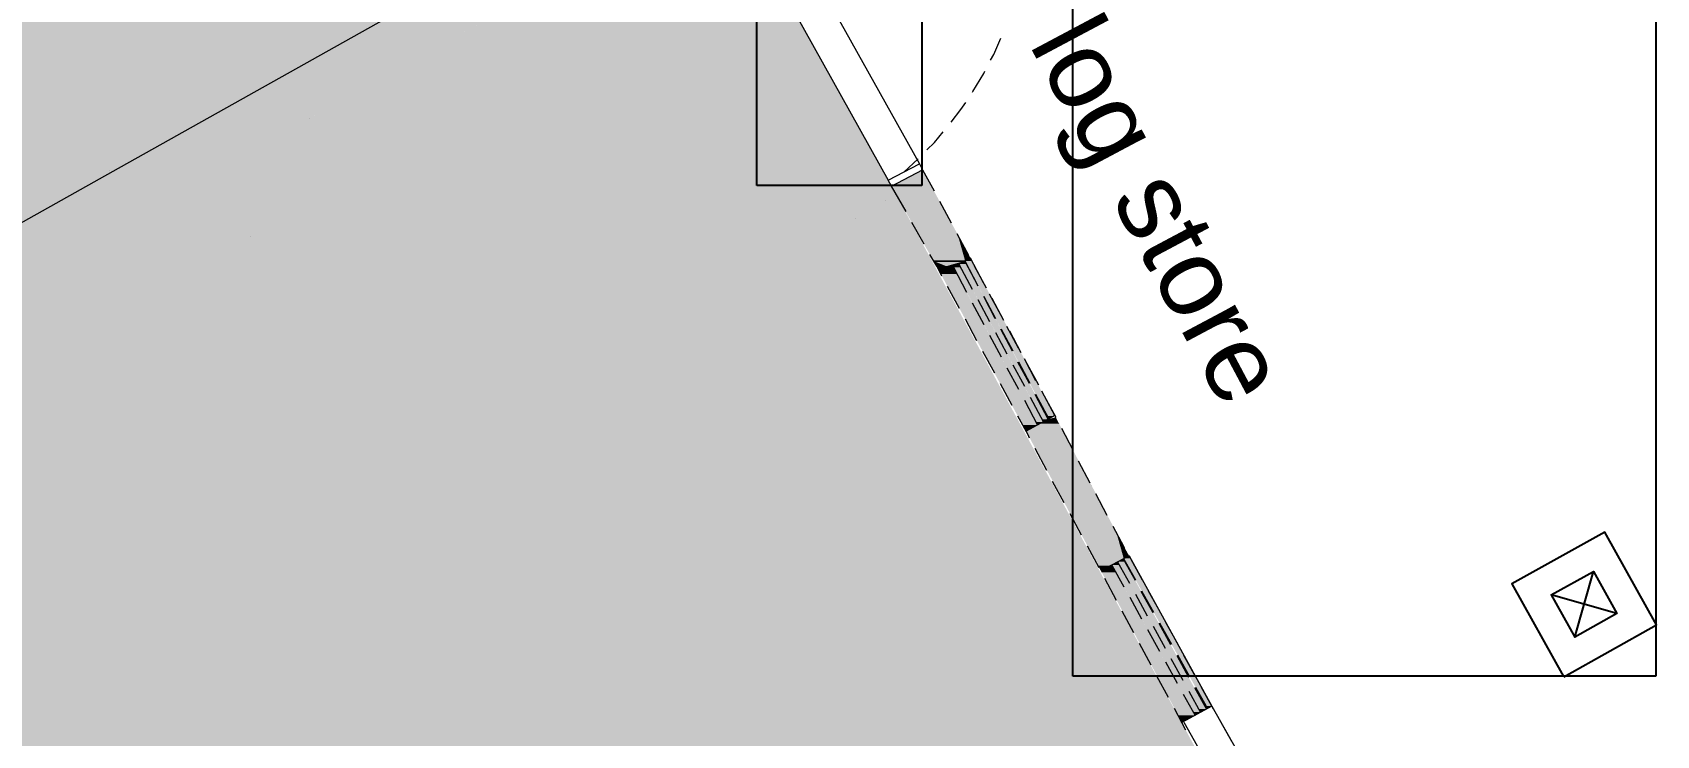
# Model space of a CAD drawing. Header units: millimetres. Extents: x -5841 to 140562, y 1006 to 102310.
# Drawn here: x 101929 to 106970, y 34544 to 36727 of the extents above; entities that cross this region are included whole.
import ezdxf

# ---------------------------------------------------------------- set-up
doc = ezdxf.new("R2010")
doc.units = ezdxf.units.MM
doc.header["$LTSCALE"] = 10
for name, color, linetype in [('PDF18_0', 7, 'Continuous'), ('PDF18_Text', 7, 'Continuous'), ('PDF18_WALLS', 7, 'Continuous')]:
    doc.layers.add(name, color=color, linetype=linetype)
for name, color, linetype, true_color in [('PDF18_BMAD-FLOORS', 7, 'Continuous', 0xf26722), ('PDF18_KD - WALL - LOADBEARING', 7, 'Continuous', 0xc0ab87), ('PDF18_SURVEY_POINTS', 7, 'Continuous', 0x636466)]:
    doc.layers.add(name, color=color, linetype=linetype, true_color=true_color)
doc.styles.add('PDF ArialMT', font='arial.ttf')
picture_1 = doc.add_image_def('image30.png', size_in_pixel=(251, 162))
picture_2 = doc.add_image_def('image31.png', size_in_pixel=(936, 570))

msp = doc.modelspace()

# ---------------------------------------------------------------- linework, layer by layer
at = {"layer": 'PDF18_0', "lineweight": 0}
for points in [[(104276.53266, 37045.79282), (104681.86406, 36318.73623)], [(104180.22677, 36994.9941), (104585.55817, 36267.93751)], [(105332.72258, 35102.74202), (105589.89107, 34636.02884), (105801.55238, 34260.33001), (105012.0557, 33827.48264), (104914.6915, 34003.16153), (105111.53652, 34111.10879), (105160.21862, 34023.26935)], [(105503.10994, 34586.28843), (105663.97253, 34299.48736), (104963.3736, 33915.32208)]]:
    msp.add_lwpolyline(points, dxfattribs=at)
at = {"layer": 'PDF18_0', "color": 0, "lineweight": 0, "true_color": 0x939598}
for points in [[(104903.05013, 36640.46141), (104912.57489, 36658.45262), (104934.79933, 36709.25134)], [(104846.95988, 36540.9806), (104848.01819, 36543.09721), (104881.884, 36599.18746), (104885.05892, 36606.5956)], [(104780.28657, 36447.84962), (104810.97746, 36488.06527), (104825.79375, 36509.2314)], [(104705.14681, 36362.12679), (104728.42955, 36385.40954), (104755.94552, 36418.21704)], [(104595.08293, 36249.9463), (104585.55817, 36267.93751), (104681.86406, 36318.73623), (104691.38882, 36300.74502)], [(104640.59011, 36170.57331), (104595.08293, 36249.9463), (104691.38882, 36300.74502), (104727.37125, 36235.13001)], [(104634.24027, 36293.33687), (104678.68914, 36334.61082)], [(104781.34488, 36134.59089), (104745.36246, 36202.32251)], [(104696.68036, 36070.03419), (104658.58132, 36136.7075)], [(104835.31851, 36034.05177), (104816.26899, 36071.0925), (104799.33609, 36101.78339)], [(104751.7123, 35970.55338), (104735.8377, 36001.24427), (104714.67157, 36037.22669)], [(104880.82569, 35949.38725), (104840.61004, 36026.64362), (104748.53738, 35976.90322)], [(104787.69472, 35998.06935), (104827.91037, 35920.81297)], [(104804.62762, 36007.59411), (104845.90158, 35930.33773)], [(104822.61883, 36017.11886), (104863.89279, 35939.86249)], [(104863.89279, 35940.92079), (104823.67714, 36017.11886)], [(104890.35045, 35933.51265), (104853.30972, 36001.24427)], [(104806.74424, 35870.01426), (104769.70351, 35937.74587)], [(104863.89279, 35897.53023), (104899.87521, 35829.79861)], [(104916.80812, 35839.32337), (104881.884, 35907.05498), (104917.86642, 35839.32337)], [(104898.8169, 35915.52144), (104934.79933, 35848.84812)], [(104944.32409, 35832.97353), (104908.34166, 35900.70515)], [(104845.90158, 35888.00547), (104881.884, 35820.27385)], [(104860.71787, 35769.47513), (104824.73545, 35837.20675)], [(104917.86642, 35795.9328), (104953.84884, 35729.25949)], [(104970.78175, 35737.72594), (104934.79933, 35805.45756)], [(104935.85763, 35805.45756), (104971.84006, 35738.78425)], [(104952.79054, 35814.98232), (104988.77296, 35748.309)], [(104998.29772, 35732.43441), (104962.3153, 35799.10772)], [(104899.87521, 35787.46635), (104935.85763, 35719.73473)], [(104915.74981, 35668.93601), (104878.70908, 35736.66763)], [(104971.84006, 35695.39368), (105007.82248, 35628.72037)], [(105023.69708, 35637.18682), (104987.71465, 35703.86013)], [(104989.83127, 35704.91844), (105024.75538, 35638.24512)], [(105006.76417, 35714.44319), (105042.74659, 35646.71158)], [(105052.27135, 35631.89529), (105016.28893, 35698.5686)], [(104953.84884, 35685.86892), (104989.83127, 35619.19561)], [(104969.72344, 35568.39689), (104933.74102, 35636.12851)], [(105025.81369, 35594.85456), (105067.08764, 35517.59818)], [(105081.90393, 35526.06463), (105041.68829, 35603.32101)], [(105042.74659, 35604.37932), (105084.02055, 35527.12294)], [(105060.7378, 35613.90407), (105102.01176, 35536.6477)], [(105106.24499, 35531.35616), (105070.26256, 35598.02948)], [(105007.82248, 35585.3298), (105049.09643, 35508.07342)], [(105102.01176, 35537.706), (105013.11401, 35489.0239)], [(105023.69708, 35467.85777), (105019.46385, 35477.38253), (104987.71465, 35535.58939)], [(105159.16031, 35429.75874), (105124.2362, 35497.49036)], [(105077.67071, 35367.31865), (105041.68829, 35435.05027)], [(105212.07564, 35328.16131), (105176.09322, 35395.89293)], [(105131.64434, 35266.77953), (105095.66192, 35333.45284)], [(105264.99097, 35227.62219), (105230.06685, 35294.2955)], [(105185.61798, 35166.24041), (105149.63555, 35232.91372)], [(105318.9646, 35126.02476), (105317.90629, 35129.19968), (105282.98218, 35193.75638)], [(105239.59161, 35064.64298), (105203.60919, 35132.3746)], [(105332.72258, 35102.74202), (105244.88314, 35056.17653)], [(105296.74016, 35083.6925), (105333.78089, 35017.01919)], [(105314.73137, 35093.21726), (105351.7721, 35026.54395)], [(105315.78968, 35094.27556), (105352.83041, 35027.60225)], [(105373.99654, 35026.54395), (105338.01412, 35093.21726)], [(105279.80726, 35073.10943), (105316.84799, 35006.43612)], [(105293.56524, 34964.10386), (105257.58282, 35031.83548)], [(105352.83041, 34983.15338), (105388.81283, 34916.48007)], [(105369.76331, 34992.67814), (105406.80404, 34926.00483)], [(105371.87993, 34993.73644), (105408.92065, 34927.06313)], [(105430.08678, 34926.00483), (105393.04606, 34992.67814)], [(105334.8392, 34973.62862), (105371.87993, 34906.95531)], [(105347.53888, 34863.56474), (105311.55645, 34930.23805)], [(105407.86235, 34883.67256), (105444.90308, 34815.94095)], [(105424.79525, 34893.19732), (105461.83598, 34826.52401)], [(105426.91187, 34894.25563), (105465.0109, 34827.58232)], [(105485.11872, 34826.52401), (105448.078, 34893.19732)], [(105389.87114, 34873.0895), (105426.91187, 34806.41619)], [(105401.51251, 34763.02562), (105365.53009, 34829.69893)], [(105462.89429, 34783.13344), (105499.93502, 34716.46013)], [(105480.8855, 34792.6582), (105516.86792, 34725.98489)], [(105483.00211, 34794.77482), (105520.04284, 34728.1015)], [(105540.15066, 34725.98489), (105503.10994, 34792.6582)], [(105445.96138, 34773.60868), (105481.94381, 34706.93537)], [(105455.48614, 34662.4865), (105419.50372, 34729.15981)], [(105517.92623, 34682.59432), (105554.96696, 34615.92101)], [(105535.91744, 34693.17739), (105572.95817, 34626.50408)], [(105539.09236, 34694.23569), (105576.13309, 34628.62069)], [(105595.1826, 34626.50408), (105558.14188, 34693.17739)], [(105589.89107, 34636.02884), (105496.7601, 34585.23012)], [(105500.99332, 34673.06956), (105538.03405, 34606.39625)], [(105509.45978, 34560.88907), (105473.47735, 34628.62069)], [(105651.27285, 34525.96496), (105614.23212, 34592.63827)]]:
    msp.add_lwpolyline(points, dxfattribs=at)
at = {"layer": 'PDF18_0', "lineweight": 25}
msp.add_lwpolyline([(102167.32774, 36297.5701), (102167.32774, 36297.5701)], dxfattribs=at)
at = {"layer": 'PDF18_0', "color": 0, "lineweight": 25, "true_color": 0x939598}
for points in [[(104691.38882, 36301.80332), (104691.38882, 36301.80332)], [(104578.15002, 36205.49743), (104578.15002, 36205.49743)], [(104605.66599, 36230.89678), (104605.66599, 36230.89678)], [(104816.26899, 36071.0925), (104816.26899, 36071.0925)], [(104735.8377, 36001.24427), (104735.8377, 36001.24427)], [(105019.46385, 35477.38253), (105019.46385, 35477.38253)], [(105248.05806, 35050.885), (105248.05806, 35050.885)]]:
    msp.add_lwpolyline(points, dxfattribs=at)
at = {"layer": 'PDF18_BMAD-FLOORS', "transparency": 33554559}
for points in [[(104787.69472, 35998.06935), (104798.27778, 35976.90322), (104748.53738, 35976.90322)], [(104804.62762, 36007.59411), (104809.91916, 35998.06935), (104787.69472, 35998.06935)], [(104787.69472, 35998.06935), (105043.8049, 35517.59818), (105067.08764, 35517.59818)], [(104787.69472, 35998.06935), (104809.91916, 35998.06935), (105067.08764, 35517.59818)], [(104822.61883, 36017.11886), (104827.91037, 36007.59411), (104804.62762, 36007.59411)], [(104827.91037, 36007.59411), (104804.62762, 36007.59411), (104906.22505, 35860.4895)], [(104804.62762, 36007.59411), (104906.22505, 35860.4895), (104884.00061, 35860.4895)], [(104840.61004, 36026.64362), (104844.84327, 36017.11886), (104823.67714, 36017.11886)], [(104844.84327, 36017.11886), (104823.67714, 36017.11886), (104929.50779, 35860.4895)], [(104823.67714, 36017.11886), (104929.50779, 35860.4895), (104906.22505, 35860.4895)], [(104748.53738, 35976.90322), (105002.53094, 35508.07342), (105049.09643, 35508.07342)], [(104748.53738, 35976.90322), (104798.27778, 35976.90322), (105049.09643, 35508.07342)], [(104884.00061, 35860.4895), (105062.85442, 35526.06463), (105081.90393, 35526.06463)], [(104884.00061, 35860.4895), (104906.22505, 35860.4895), (105081.90393, 35526.06463)], [(104906.22505, 35860.4895), (105078.72902, 35536.6477), (105102.01176, 35536.6477)], [(104906.22505, 35860.4895), (104929.50779, 35860.4895), (105102.01176, 35536.6477)], [(105002.53094, 35508.07342), (105049.09643, 35508.07342), (105013.11401, 35489.0239)], [(105043.8049, 35517.59818), (105067.08764, 35517.59818), (105049.09643, 35508.07342)], [(105062.85442, 35526.06463), (105081.90393, 35526.06463), (105067.08764, 35517.59818)], [(105078.72902, 35536.6477), (105102.01176, 35536.6477), (105084.02055, 35527.12294)], [(105296.74016, 35083.6925), (105302.03169, 35074.16774), (105279.80726, 35074.16774)], [(105314.73137, 35093.21726), (105320.02291, 35083.6925), (105296.74016, 35083.6925)], [(105296.74016, 35083.6925), (105549.67542, 34626.50408), (105571.89986, 34626.50408)], [(105296.74016, 35083.6925), (105320.02291, 35083.6925), (105571.89986, 34626.50408)], [(105332.72258, 35102.74202), (105336.95581, 35094.27556), (105315.78968, 35094.27556)], [(105315.78968, 35094.27556), (105571.89986, 34636.02884), (105589.89107, 34636.02884)], [(105315.78968, 35094.27556), (105336.95581, 35094.27556), (105589.89107, 34636.02884)], [(105279.80726, 35074.16774), (105289.33202, 35056.17653), (105244.88314, 35056.17653)], [(105289.33202, 35056.17653), (105244.88314, 35056.17653), (105292.50694, 35050.885)], [(105244.88314, 35056.17653), (105292.50694, 35050.885), (105248.05806, 35050.885)], [(105248.05806, 35050.885), (105485.11872, 34607.45456), (105536.97575, 34607.45456)], [(105248.05806, 35050.885), (105292.50694, 35050.885), (105536.97575, 34607.45456)], [(105279.80726, 35074.16774), (105531.68421, 34616.97932), (105554.96696, 34616.97932)], [(105279.80726, 35074.16774), (105302.03169, 35074.16774), (105554.96696, 34616.97932)], [(105571.89986, 34636.02884), (105589.89107, 34636.02884), (105576.13309, 34628.62069)], [(105485.11872, 34607.45456), (105536.97575, 34607.45456), (105496.7601, 34585.23012)], [(105531.68421, 34616.97932), (105554.96696, 34616.97932), (105536.97575, 34607.45456)], [(105549.67542, 34626.50408), (105571.89986, 34626.50408), (105554.96696, 34616.97932)]]:
    msp.add_solid(points, dxfattribs=at)
at = {"layer": 'PDF18_KD - WALL - LOADBEARING', "color": 0, "lineweight": 0, "true_color": 0x939598}
for points in [[(97648.35883, 33753.40118), (99388.21477, 34733.39304), (100440.17147, 35320.75316), (102180.02741, 36296.51179), (103640.49043, 37115.64105), (103283.84113, 37756.97481), (102480.58647, 39202.62154)], [(104823.67714, 36017.11886), (104726.31294, 36017.11886), (104823.67714, 36017.11886)]]:
    msp.add_lwpolyline(points, dxfattribs=at)
at = {"layer": 'PDF18_KD - WALL - LOADBEARING', "color": 0, "true_color": 0x939598, "transparency": 33554559}
for points in [[(103437.29558, 37002.40225), (102787.49537, 36459.491), (102471.06171, 36459.491)], [(103759.02077, 37002.40225), (103437.29558, 37002.40225), (102787.49537, 36459.491)], [(103588.63341, 36907.15466), (103231.98411, 36459.491), (102787.49537, 36459.491)], [(103996.08143, 36907.15466), (103588.63341, 36907.15466), (103231.98411, 36459.491)], [(102787.49537, 36459.491), (102605.46664, 36094.37524), (102134.52023, 36094.37524)], [(102471.06171, 36459.491), (102496.46107, 36296.51179), (102180.02741, 36296.51179)], [(102787.49537, 36459.491), (102471.06171, 36459.491), (102496.46107, 36296.51179)], [(103231.98411, 36459.491), (102787.49537, 36459.491), (102605.46664, 36094.37524)], [(102180.02741, 36296.51179), (101245.54274, 35595.91286), (100930.1674, 35595.91286)], [(102496.46107, 36296.51179), (102180.02741, 36296.51179), (101245.54274, 35595.91286)], [(104691.38882, 36300.74502), (104718.90479, 36249.9463), (104595.08293, 36249.9463)], [(104718.90479, 36249.9463), (104595.08293, 36249.9463), (104801.4527, 36098.60847)], [(104595.08293, 36249.9463), (104801.4527, 36098.60847), (104679.74745, 36098.60847)], [(102134.52023, 36094.37524), (101716.48915, 35595.91286), (101245.54274, 35595.91286)], [(102605.46664, 36094.37524), (102134.52023, 36094.37524), (101716.48915, 35595.91286)], [(104801.4527, 36098.60847), (104679.74745, 36098.60847), (104821.56053, 36026.64362)], [(104679.74745, 36098.60847), (104821.56053, 36026.64362), (104721.02141, 36026.64362)], [(104801.4527, 36098.60847), (104816.26899, 36071.0925), (104808.86085, 36071.0925)], [(104808.86085, 36071.0925), (104821.56053, 36026.64362), (104840.61004, 36026.64362)], [(104808.86085, 36071.0925), (104816.26899, 36071.0925), (104840.61004, 36026.64362)], [(104821.56053, 36026.64362), (104721.02141, 36026.64362), (104823.67714, 36017.11886)], [(104721.02141, 36026.64362), (104823.67714, 36017.11886), (104726.31294, 36017.11886)], [(104726.31294, 36017.11886), (104823.67714, 36017.11886), (104823.67714, 36017.11886)], [(104822.61883, 36017.11886), (104822.61883, 36017.11886), (104726.31294, 36017.11886)], [(104822.61883, 36017.11886), (104726.31294, 36017.11886), (104823.67714, 36017.11886)], [(104822.61883, 36017.11886), (104726.31294, 36017.11886), (104765.47028, 36001.24427)], [(104726.31294, 36017.11886), (104765.47028, 36001.24427), (104735.8377, 36001.24427)], [(104735.8377, 36001.24427), (104765.47028, 36001.24427), (104739.01262, 35993.83612)], [(104765.47028, 36001.24427), (104739.01262, 35993.83612), (104779.22827, 35993.83612)], [(104739.01262, 35993.83612), (104779.22827, 35993.83612), (104748.53738, 35976.90322)], [(104821.56053, 36017.11886), (104792.98625, 36001.24427), (104765.47028, 36001.24427)], [(104765.47028, 36001.24427), (104792.98625, 36001.24427), (104779.22827, 35993.83612)], [(104822.61883, 36017.11886), (104821.56053, 36017.11886), (104792.98625, 36001.24427)], [(104821.56053, 36026.64362), (104840.61004, 36026.64362), (104823.67714, 36017.11886)], [(104822.61883, 36017.11886), (104821.56053, 36017.11886), (104821.56053, 36017.11886)], [(105055.44627, 35512.30665), (105127.41112, 35489.0239), (105013.11401, 35489.0239)], [(105127.41112, 35489.0239), (105013.11401, 35489.0239), (105133.76095, 35477.38253)], [(105013.11401, 35489.0239), (105133.76095, 35477.38253), (105019.46385, 35477.38253)], [(105081.90393, 35526.06463), (105115.76974, 35512.30665), (105055.44627, 35512.30665)], [(105115.76974, 35512.30665), (105055.44627, 35512.30665), (105127.41112, 35489.0239)], [(105105.18668, 35532.41447), (105108.3616, 35526.06463), (105081.90393, 35526.06463)], [(105108.3616, 35526.06463), (105081.90393, 35526.06463), (105115.76974, 35512.30665)], [(105133.76095, 35477.38253), (105019.46385, 35477.38253), (105216.30886, 35320.75316)], [(105019.46385, 35477.38253), (105216.30886, 35320.75316), (105103.07007, 35320.75316)], [(105216.30886, 35320.75316), (105103.07007, 35320.75316), (105293.56524, 35174.70686)], [(105103.07007, 35320.75316), (105293.56524, 35174.70686), (105181.38475, 35174.70686)], [(105181.38475, 35174.70686), (105224.77532, 35094.27556), (105315.78968, 35094.27556)], [(105181.38475, 35174.70686), (105293.56524, 35174.70686), (105315.78968, 35094.27556)], [(105293.56524, 35174.70686), (105317.90629, 35129.19968), (105306.26492, 35129.19968)], [(105224.77532, 35094.27556), (105315.78968, 35094.27556), (105236.41669, 35072.05113)], [(105315.78968, 35094.27556), (105236.41669, 35072.05113), (105274.51572, 35072.05113)], [(105315.78968, 35094.27556), (105274.51572, 35072.05113), (105274.51572, 35072.05113)], [(105317.90629, 35129.19968), (105306.26492, 35129.19968), (105332.72258, 35102.74202)], [(105306.26492, 35129.19968), (105332.72258, 35102.74202), (105313.67307, 35102.74202)], [(105315.78968, 35094.27556), (105315.78968, 35094.27556), (105313.67307, 35102.74202)], [(105315.78968, 35094.27556), (105313.67307, 35102.74202), (105332.72258, 35102.74202)], [(105236.41669, 35072.05113), (105274.51572, 35072.05113), (105244.88314, 35056.17653)]]:
    msp.add_solid(points, dxfattribs=at)
at = {"layer": 'PDF18_KD - WALL - LOADBEARING', "color": 0, "true_color": 0xfdfce3, "transparency": 33554559}
for points in [[(103307.12387, 36928.32079), (96075.71532, 36928.32079), (98831.54554, 34416.95938)], [(104034.18046, 36928.32079), (104585.55817, 36267.93751), (102884.85957, 36267.93751)], [(104217.2675, 36928.32079), (104034.18046, 36928.32079), (104585.55817, 36267.93751)], [(102884.85957, 36267.93751), (104964.43191, 35567.33859), (101664.63213, 35567.33859)], [(104585.55817, 36267.93751), (102884.85957, 36267.93751), (104964.43191, 35567.33859)], [(101664.63213, 35567.33859), (105585.65785, 34419.076), (99589.29301, 34419.076)], [(104964.43191, 35567.33859), (101664.63213, 35567.33859), (105585.65785, 34419.076)]]:
    msp.add_solid(points, dxfattribs=at)
at = {"layer": 'PDF18_SURVEY_POINTS', "lineweight": 25}
for points in [[(102787.49537, 36459.491), (102787.49537, 36459.491)], [(102787.49537, 36459.491), (102787.49537, 36459.491)], [(102787.49537, 36459.491), (102787.49537, 36459.491)], [(102180.02741, 36296.51179), (102180.02741, 36296.51179)], [(102180.02741, 36296.51179), (102180.02741, 36296.51179)], [(102180.02741, 36296.51179), (102180.02741, 36296.51179)], [(102605.46664, 36094.37524), (102605.46664, 36094.37524)], [(102605.46664, 36094.37524), (102605.46664, 36094.37524)], [(102605.46664, 36094.37524), (102605.46664, 36094.37524)], [(105115.76974, 35512.30665), (105115.76974, 35512.30665)], [(105216.30886, 35320.75316), (105216.30886, 35320.75316)], [(105317.90629, 35129.19968), (105317.90629, 35129.19968)], [(105613.17382, 34594.75488), (105613.17382, 34594.75488)]]:
    msp.add_lwpolyline(points, dxfattribs=at)
at = {"layer": 'PDF18_SURVEY_POINTS', "color": 0, "lineweight": 25, "true_color": 0x954a4a}
msp.add_lwpolyline([(104482.90244, 36149.40718), (104482.90244, 36149.40718)], dxfattribs=at)
at = {"layer": 'PDF18_WALLS', "lineweight": 25}
for points in [[(106682.06342, 34727.0432), (106969.92279, 34887.90579), (106809.0602, 35175.76517), (106521.20082, 35014.90257), (106681.00511, 34728.1015)], [(106847.15924, 34922.82991), (106642.90607, 34981.03677), (106774.13609, 35054.05992), (106847.15924, 34922.82991), (106715.92923, 34849.80676), (106774.13609, 35054.05992)], [(106642.90607, 34981.03677), (106715.92923, 34849.80676)]]:
    msp.add_lwpolyline(points, dxfattribs=at)

# ---------------------------------------------------------------- texts
at = {"layer": 'PDF18_Text', "insert": (105095.00734, 36731.08712), "char_height": 241.400991, "attachment_point": 4, "rotation": 298.02074238, "style": 'PDF ArialMT'}
msp.add_mtext('log store', dxfattribs=at)

# ---------------------------------------------------------------- pictures from other files: only their frames are drawn
at = {"layer": 'PDF18_KD - WALL - LOADBEARING', "color": 0, "true_color": 0xf8d731}
image = msp.add_image(picture_2, insert=(106968.30896, 34728.47401), size_in_units=(2971.8456, 1809.77792), rotation=90, dxfattribs=at)
image.dxf.flags = 15
image = msp.add_image(picture_1, insert=(104689.67917, 36251.43848), size_in_units=(796.93712, 512.24109), rotation=90, dxfattribs=at)
image.dxf.flags = 15

doc.saveas('drawing.dxf')
